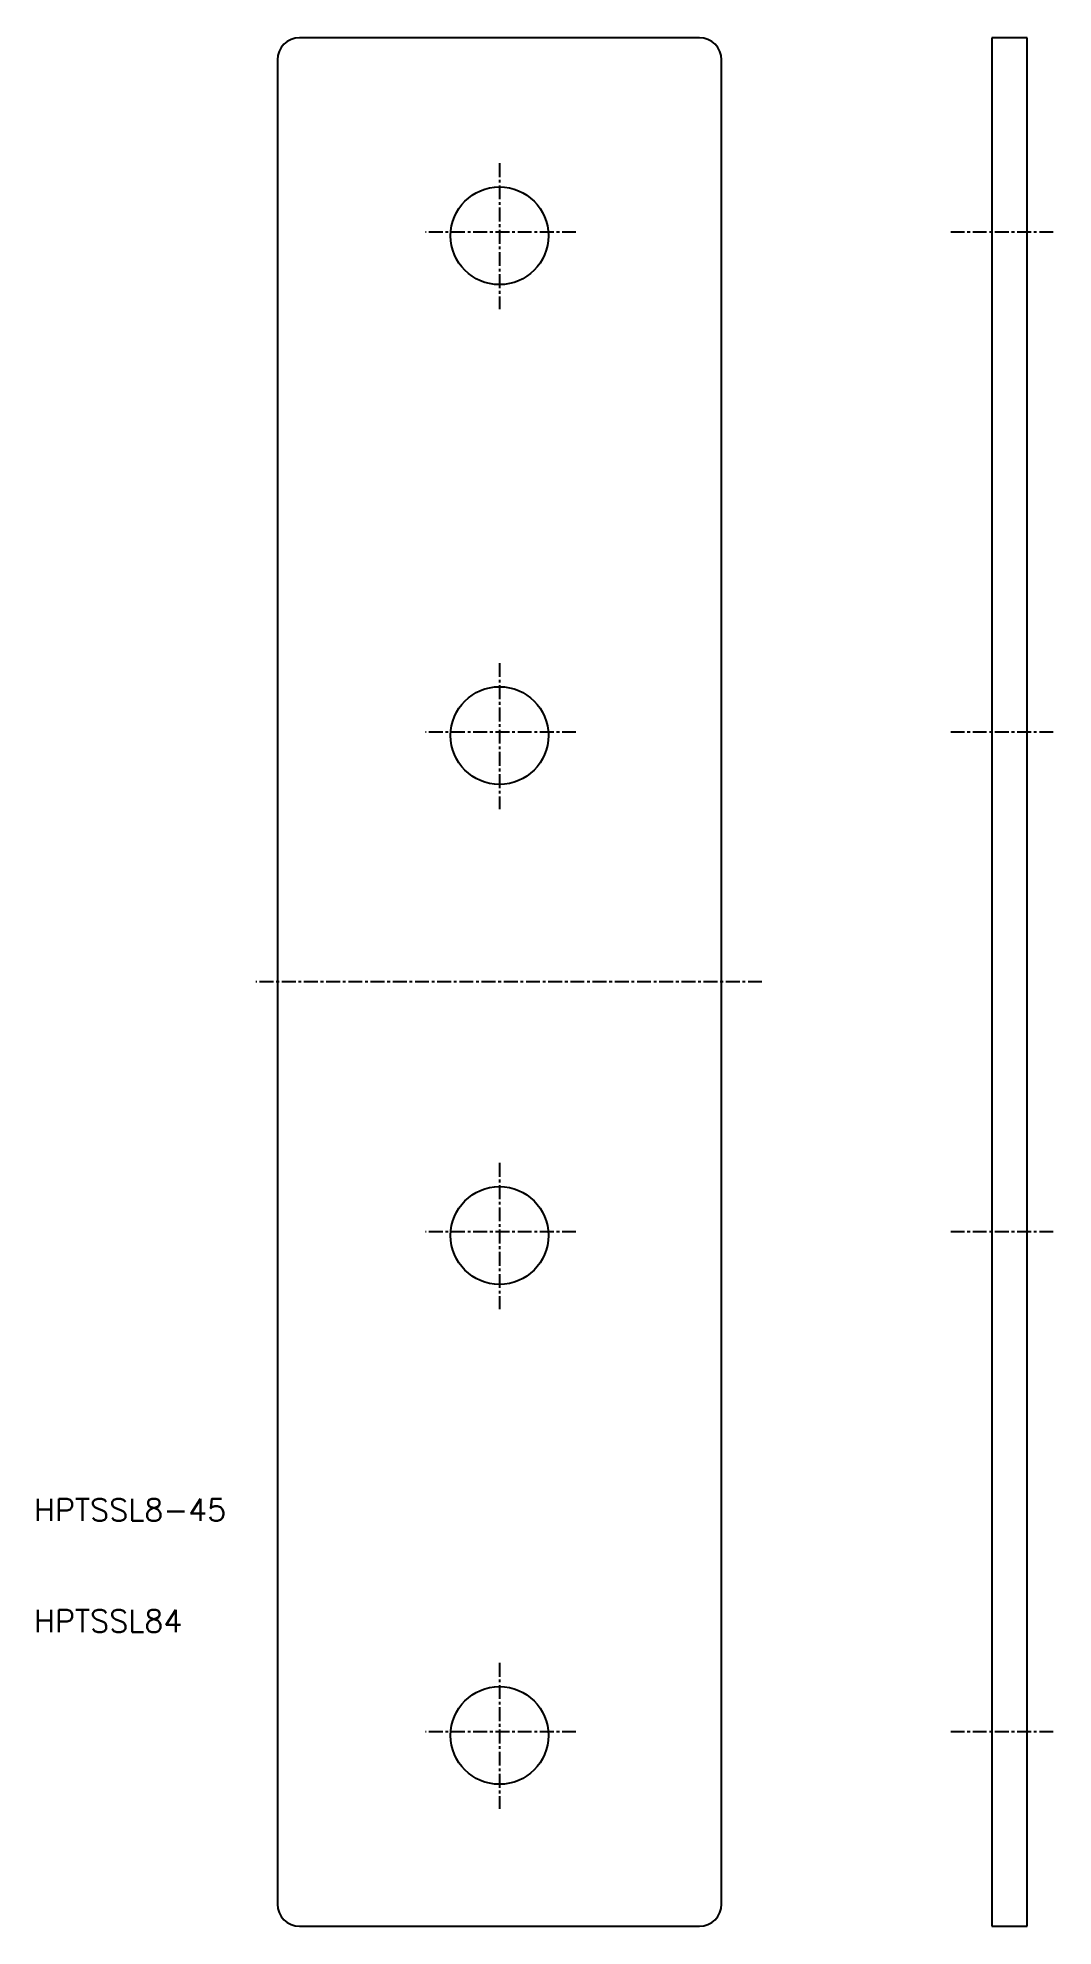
# Model space of a CAD drawing. Extents: x -42 to 50, y -18 to 152.
import ezdxf

# ---------------------------------------------------------------- set-up
doc = ezdxf.new("R2010")
doc.units = 0
doc.linetypes.add('CENTER', pattern=[2, 1.25, -0.25, 0.25, -0.25])
doc.layers.get('0').update_dxf_attribs({"linetype": 'CONTINUOUS'})
doc.layers.add('CENTER', color=1, linetype='CENTER')
doc.styles.get("Standard").update_dxf_attribs({"font": 'txt.shx', "bigfont": 'bigfont.shx'})

msp = doc.modelspace()

# ---------------------------------------------------------------- linework, layer by layer
at = {"color": 7, "linetype": 'CONTINUOUS'}
for p, q in [((18, 152.5), (-18, 152.5)), ((47.54, 152.5), (44.34, 152.5)), ((44.34, 152.5), (44.34, -17.5)), ((47.54, -17.5), (47.54, 152.5)), ((-20, 150.5), (-20, -15.5)), ((20, -15.5), (20, 150.5)), ((-18, -17.5), (18, -17.5)), ((44.34, -17.5), (47.54, -17.5))]:
    msp.add_line(p, q, dxfattribs=at)
for centre in [(0, 134.68), (0, 89.68), (0, 44.68), (0, -0.32)]:
    msp.add_circle(centre, 4.4, dxfattribs=at)
for centre, start, end in [((-18, 150.5), 90, 180), ((18, 150.5), 0, 90), ((-18, -15.5), 180, 270), ((18, -15.5), 270, 0)]:
    msp.add_arc(centre, 2, start, end, dxfattribs=at)
at = {"layer": 'CENTER', "color": 1, "linetype": 'CENTER'}
for p, q in [((0, 141.21), (0, 128.06)), ((6.89, 135), (-6.68, 135)), ((49.88, 135), (40.66, 135)), ((0, 96.21), (0, 83.06)), ((6.89, 90), (-6.68, 90)), ((49.88, 90), (40.66, 90)), ((23.64, 67.5), (-21.95, 67.5)), ((0, 51.21), (0, 38.06)), ((6.89, 45), (-6.68, 45)), ((49.88, 45), (40.66, 45)), ((0, 6.21), (0, -6.94)), ((6.89, 0), (-6.68, 0)), ((49.88, 0), (40.66, 0))]:
    msp.add_line(p, q, dxfattribs=at)

# ---------------------------------------------------------------- texts
at = {"color": 7, "linetype": 'CONTINUOUS'}
for s, p in [('HPTSSL8-45', (-41.93, 18.98)), ('HPTSSL84', (-41.93, 8.98))]:
    msp.add_text(s, height=2, dxfattribs=at).set_placement(p)

doc.saveas('drawing.dxf')
